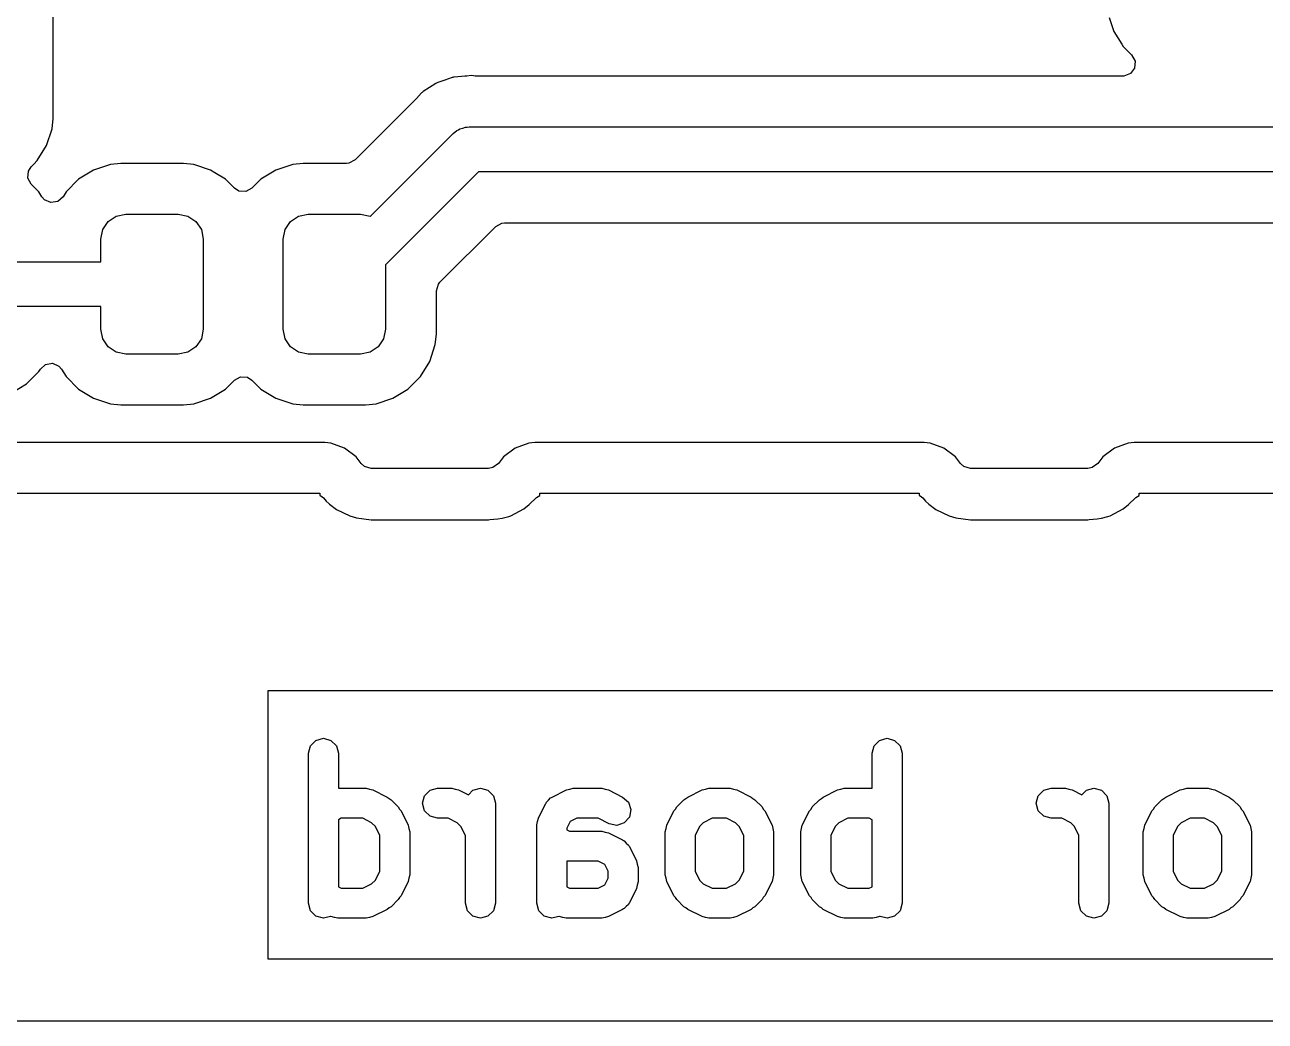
# Model space of a CAD drawing. Extents: x 0.23 to 2.97, y 0.23 to 2.17.
# Drawn here: x 0.9679 to 1.4568, y 0.2297 to 0.6222 of the extents above; entities that cross this region are included whole.
import ezdxf

# ---------------------------------------------------------------- set-up
doc = ezdxf.new("R2010")
doc.units = 0
doc.header["$MEASUREMENT"] = 0
doc.layers.add('BLACK', color=7, linetype='CONTINUOUS')

msp = doc.modelspace()

# ---------------------------------------------------------------- linework, layer by layer
at = {"layer": 'BLACK', "linetype": 'CONTINUOUS'}
for p, q in [((0.979106, 0.585309), (0.979106, 0.626691)), ((1.39536, 0.625057), (1.39718, 0.619561)), ((1.39718, 0.619561), (1.40029, 0.61452)), ((1.40029, 0.61452), (1.40085, 0.61362)), ((1.40085, 0.61362), (1.40418, 0.610287)), ((1.40418, 0.610287), (1.4055, 0.607872)), ((1.4055, 0.607872), (1.4053, 0.605129)), ((1.13629, 0.601366), (1.13352, 0.600355)), ((1.13657, 0.601431), (1.13629, 0.601366)), ((1.13684, 0.601494), (1.13657, 0.601434)), ((1.13657, 0.601434), (1.13657, 0.601431)), ((1.13712, 0.601549), (1.13684, 0.601491)), ((1.13684, 0.601491), (1.13684, 0.601494)), ((1.14006, 0.601806), (1.13712, 0.601549)), ((1.14132, 0.601953), (1.14006, 0.601806)), ((1.14163, 0.601953), (1.14132, 0.601953)), ((1.14185, 0.601962), (1.14163, 0.601953)), ((1.14219, 0.601992), (1.14185, 0.601962)), ((1.14385, 0.602137), (1.14219, 0.601992)), ((1.14475, 0.602004), (1.14385, 0.602137)), ((1.14546, 0.601953), (1.14475, 0.602004)), ((1.40073, 0.601953), (1.14546, 0.601953)), ((1.40108, 0.601965), (1.40073, 0.601953)), ((1.40366, 0.602926), (1.40108, 0.601965)), ((1.4053, 0.605129), (1.40366, 0.602926)), ((1.12748, 0.597433), (1.12497, 0.595882)), ((1.12995, 0.599057), (1.12748, 0.597433)), ((1.13021, 0.599184), (1.12995, 0.599057)), ((1.13045, 0.599308), (1.1302, 0.599187)), ((1.1302, 0.599187), (1.13021, 0.599184)), ((1.13046, 0.599305), (1.13045, 0.599308)), ((1.13071, 0.599425), (1.13046, 0.599305)), ((1.13352, 0.600355), (1.13071, 0.599425)), ((1.12228, 0.593199), (1.09809, 0.569009)), ((1.12431, 0.595347), (1.12228, 0.593199)), ((1.12453, 0.59553), (1.12431, 0.595347)), ((1.12474, 0.595708), (1.12453, 0.595533)), ((1.12453, 0.595533), (1.12453, 0.59553)), ((1.12497, 0.595882), (1.12474, 0.595705)), ((1.12474, 0.595705), (1.12474, 0.595708)), ((0.978688, 0.581219), (0.979106, 0.585309)), ((1.14053, 0.581408), (1.14161, 0.581824)), ((1.14161, 0.581824), (1.14231, 0.581787)), ((1.14231, 0.581787), (1.143, 0.581933)), ((1.143, 0.581933), (1.50244, 0.581933)), ((0.976493, 0.574593), (0.978688, 0.581219)), ((1.10413, 0.546737), (1.13674, 0.579339)), ((1.13674, 0.579339), (1.13818, 0.580504)), ((1.13818, 0.580504), (1.13883, 0.580755)), ((1.13883, 0.580755), (1.1394, 0.581167)), ((1.1394, 0.581167), (1.14053, 0.581408)), ((0.972828, 0.568651), (0.976493, 0.574593)), ((0.970455, 0.566279), (0.971497, 0.56732)), ((0.971497, 0.56732), (0.972828, 0.568651)), ((1.00166, 0.567161), (0.995034, 0.564965)), ((1.00575, 0.567579), (1.00166, 0.567161)), ((1.0304, 0.567579), (1.00575, 0.567579)), ((1.00575, 0.567579), (1.00575, 0.567579)), ((1.03449, 0.567161), (1.0304, 0.567579)), ((1.04112, 0.564965), (1.03449, 0.567161)), ((1.07351, 0.567161), (1.06688, 0.564965)), ((1.0776, 0.567579), (1.07351, 0.567161)), ((1.09464, 0.567579), (1.0776, 0.567579)), ((1.0776, 0.567579), (1.0776, 0.567579)), ((1.09568, 0.56769), (1.09464, 0.567579)), ((1.09809, 0.569009), (1.09568, 0.56769)), ((0.969137, 0.561789), (0.969333, 0.564533)), ((0.969333, 0.564533), (0.970455, 0.566279)), ((0.995034, 0.564965), (0.989092, 0.5613)), ((0.995034, 0.564965), (0.995034, 0.564965)), ((1.04285, 0.563897), (1.04112, 0.564965)), ((1.04112, 0.564965), (1.04112, 0.564965)), ((1.04706, 0.5613), (1.04285, 0.563897)), ((1.06688, 0.564965), (1.06094, 0.5613)), ((1.06688, 0.564965), (1.06688, 0.564965)), ((1.14667, 0.564217), (1.1101, 0.52765)), ((1.50244, 0.564217), (1.14667, 0.564217)), ((0.970455, 0.559375), (0.969137, 0.561789)), ((0.97345, 0.55638), (0.970455, 0.559375)), ((0.989092, 0.5613), (0.984156, 0.556364)), ((1.05055, 0.55781), (1.04706, 0.5613)), ((1.04706, 0.5613), (1.04706, 0.5613)), ((1.05229, 0.556687), (1.05055, 0.55781)), ((1.05745, 0.55781), (1.05504, 0.556491)), ((1.06094, 0.5613), (1.05745, 0.55781)), ((0.974653, 0.55443), (0.97345, 0.55638)), ((0.97568, 0.553245), (0.974653, 0.55443)), ((0.978203, 0.552148), (0.97568, 0.553245)), ((0.980918, 0.55259), (0.978203, 0.552148)), ((0.982963, 0.55443), (0.980918, 0.55259)), ((0.984156, 0.556364), (0.982963, 0.55443)), ((1.05504, 0.556491), (1.05229, 0.556687)), ((0.998647, 0.541483), (1.00078, 0.544676)), ((1.00078, 0.544676), (1.00397, 0.54681)), ((1.00397, 0.54681), (1.00774, 0.547559)), ((1.00774, 0.547559), (1.02841, 0.547559)), ((1.02841, 0.547559), (1.03218, 0.54681)), ((1.03218, 0.54681), (1.03537, 0.544676)), ((1.03537, 0.544676), (1.0375, 0.541483)), ((1.0705, 0.541483), (1.07263, 0.544676)), ((1.07263, 0.544676), (1.07582, 0.54681)), ((1.07582, 0.54681), (1.07959, 0.547559)), ((1.07959, 0.547559), (1.10026, 0.547559)), ((1.10026, 0.547559), (1.10403, 0.54681)), ((1.10403, 0.54681), (1.10413, 0.546737)), ((1.13155, 0.520787), (1.15353, 0.542767)), ((1.15353, 0.542767), (1.15595, 0.544085)), ((1.15595, 0.544085), (1.15698, 0.544197)), ((1.15698, 0.544197), (1.48657, 0.544197)), ((0.997898, 0.537717), (0.998647, 0.541483)), ((1.0375, 0.541483), (1.03825, 0.537717)), ((1.06975, 0.537717), (1.0705, 0.541483)), ((0.997898, 0.528858), (0.997898, 0.537717)), ((1.03825, 0.537717), (1.03825, 0.502283)), ((1.06975, 0.502283), (1.06975, 0.537717)), ((0.959709, 0.528858), (0.997898, 0.528858)), ((1.1101, 0.52765), (1.1101, 0.502283)), ((1.13012, 0.517335), (1.1309, 0.519974)), ((1.1309, 0.519974), (1.13155, 0.520787)), ((1.13012, 0.500294), (1.13012, 0.517335)), ((0.997898, 0.511142), (0.959709, 0.511142)), ((0.997898, 0.502283), (0.997898, 0.511142)), ((0.998647, 0.498517), (0.997898, 0.502283)), ((1.03825, 0.502283), (1.0375, 0.498517)), ((1.0705, 0.498517), (1.06975, 0.502283)), ((1.1101, 0.502283), (1.10935, 0.498517)), ((1.1297, 0.496204), (1.13012, 0.500294)), ((1.00078, 0.495324), (0.998647, 0.498517)), ((1.00397, 0.49319), (1.00078, 0.495324)), ((1.03537, 0.495324), (1.03218, 0.49319)), ((1.0375, 0.498517), (1.03537, 0.495324)), ((1.07263, 0.495324), (1.0705, 0.498517)), ((1.07582, 0.49319), (1.07263, 0.495324)), ((1.10722, 0.495324), (1.10403, 0.49319)), ((1.10935, 0.498517), (1.10722, 0.495324)), ((1.12751, 0.489577), (1.1297, 0.496204)), ((1.00774, 0.492441), (1.00397, 0.49319)), ((1.02841, 0.492441), (1.00774, 0.492441)), ((1.03218, 0.49319), (1.02841, 0.492441)), ((1.07959, 0.492441), (1.07582, 0.49319)), ((1.10026, 0.492441), (1.07959, 0.492441)), ((1.10403, 0.49319), (1.10026, 0.492441)), ((1.12384, 0.483636), (1.12751, 0.489577)), ((0.968514, 0.480684), (0.97345, 0.48562)), ((0.97345, 0.48562), (0.974036, 0.48657)), ((0.974036, 0.48657), (0.976081, 0.48841)), ((0.976081, 0.48841), (0.978796, 0.488852)), ((0.978796, 0.488852), (0.981319, 0.487755)), ((0.981319, 0.487755), (0.982346, 0.48657)), ((0.982346, 0.48657), (0.984156, 0.483636)), ((0.962572, 0.477019), (0.968514, 0.480684)), ((0.984156, 0.483636), (0.984156, 0.483636)), ((0.984156, 0.483636), (0.989092, 0.4787)), ((1.04706, 0.4787), (1.05055, 0.48219)), ((1.05055, 0.48219), (1.05296, 0.483509)), ((1.05296, 0.483509), (1.05571, 0.483313)), ((1.05571, 0.483313), (1.05745, 0.48219)), ((1.05745, 0.48219), (1.06094, 0.4787)), ((1.11891, 0.4787), (1.12384, 0.483636)), ((0.989092, 0.4787), (0.995034, 0.475035)), ((0.995034, 0.475035), (1.00166, 0.472839)), ((1.03449, 0.472839), (1.04112, 0.475035)), ((1.04112, 0.475035), (1.04706, 0.4787)), ((1.06094, 0.4787), (1.06688, 0.475035)), ((1.06688, 0.475035), (1.07351, 0.472839)), ((1.10634, 0.472839), (1.11297, 0.475035)), ((1.11297, 0.475035), (1.11891, 0.4787)), ((1.00166, 0.472839), (1.00575, 0.472421)), ((1.00575, 0.472421), (1.0304, 0.472421)), ((1.0304, 0.472421), (1.03449, 0.472839)), ((1.07351, 0.472839), (1.0776, 0.472421)), ((1.0776, 0.472421), (1.10225, 0.472421)), ((1.10225, 0.472421), (1.10634, 0.472839)), ((1.08617, 0.457673), (0.932731, 0.457673)), ((1.08855, 0.457417), (1.08617, 0.457673)), ((1.08617, 0.457673), (1.08617, 0.457673)), ((1.09395, 0.455405), (1.08855, 0.457417)), ((1.09855, 0.451955), (1.09395, 0.455405)), ((1.16117, 0.455405), (1.15656, 0.451955)), ((1.16657, 0.457417), (1.16117, 0.455405)), ((1.16895, 0.457673), (1.16657, 0.457417)), ((1.16657, 0.457417), (1.16657, 0.457417)), ((1.32239, 0.457673), (1.16895, 0.457673)), ((1.16895, 0.457673), (1.16895, 0.457673)), ((1.32477, 0.457417), (1.32239, 0.457673)), ((1.32239, 0.457673), (1.32239, 0.457673)), ((1.33017, 0.455405), (1.32477, 0.457417)), ((1.33477, 0.451955), (1.33017, 0.455405)), ((1.39739, 0.455405), (1.39278, 0.451955)), ((1.40279, 0.457417), (1.39739, 0.455405)), ((1.40517, 0.457673), (1.40279, 0.457417)), ((1.40279, 0.457417), (1.40279, 0.457417)), ((1.55861, 0.457673), (1.40517, 0.457673)), ((1.40517, 0.457673), (1.40517, 0.457673)), ((1.10047, 0.449399), (1.09855, 0.451955)), ((1.15656, 0.451955), (1.15464, 0.449381)), ((1.33669, 0.449399), (1.33477, 0.451955)), ((1.39278, 0.451955), (1.39086, 0.449381)), ((1.10048, 0.449381), (1.10047, 0.449399)), ((1.10175, 0.4482), (1.10048, 0.449381)), ((1.10439, 0.447425), (1.10175, 0.4482)), ((1.15073, 0.447425), (1.10439, 0.447425)), ((1.15244, 0.447733), (1.15073, 0.447425)), ((1.15464, 0.449381), (1.15244, 0.447733)), ((1.3367, 0.449381), (1.33669, 0.449399)), ((1.33797, 0.4482), (1.3367, 0.449381)), ((1.34061, 0.447425), (1.33797, 0.4482)), ((1.38695, 0.447425), (1.34061, 0.447425)), ((1.38866, 0.447733), (1.38695, 0.447425)), ((1.39086, 0.449381), (1.38866, 0.447733)), ((0.934646, 0.437654), (1.08425, 0.437654)), ((1.08425, 0.437654), (1.08425, 0.43677)), ((1.08425, 0.43677), (1.08459, 0.436669)), ((1.08459, 0.436669), (1.0856, 0.435811)), ((1.0856, 0.435811), (1.0867, 0.434585)), ((1.16675, 0.433197), (1.16956, 0.436004)), ((1.16956, 0.436004), (1.17087, 0.436717)), ((1.17087, 0.436717), (1.17087, 0.437654)), ((1.17087, 0.437654), (1.32047, 0.437654)), ((1.32047, 0.437654), (1.32047, 0.43677)), ((1.32047, 0.43677), (1.32082, 0.436669)), ((1.32082, 0.436669), (1.32182, 0.435811)), ((1.32182, 0.435811), (1.32293, 0.434585)), ((1.40297, 0.433197), (1.40578, 0.436004)), ((1.40578, 0.436004), (1.40709, 0.436717)), ((1.40709, 0.436717), (1.40709, 0.437654)), ((1.40709, 0.437654), (1.55669, 0.437654)), ((1.0867, 0.434585), (1.08789, 0.433485)), ((1.08789, 0.433485), (1.08797, 0.433403)), ((1.08797, 0.433403), (1.09082, 0.431193)), ((1.09082, 0.431193), (1.09605, 0.428803)), ((1.1595, 0.428791), (1.16455, 0.431549)), ((1.16455, 0.431549), (1.1667, 0.433157)), ((1.1667, 0.433157), (1.16673, 0.433181)), ((1.16673, 0.433181), (1.16675, 0.433197)), ((1.16675, 0.433197), (1.16675, 0.433197)), ((1.32293, 0.434585), (1.32411, 0.433485)), ((1.32411, 0.433485), (1.32419, 0.433403)), ((1.32419, 0.433403), (1.32704, 0.431193)), ((1.32704, 0.431193), (1.33227, 0.428803)), ((1.39572, 0.428791), (1.40077, 0.431549)), ((1.40077, 0.431549), (1.40292, 0.433157)), ((1.40292, 0.433157), (1.40295, 0.433181)), ((1.40295, 0.433181), (1.40297, 0.433197)), ((1.40297, 0.433197), (1.40297, 0.433197)), ((1.09605, 0.428803), (1.09869, 0.428028)), ((1.09869, 0.428028), (1.09869, 0.428028)), ((1.09869, 0.428028), (1.10439, 0.427209)), ((1.10439, 0.427209), (1.10439, 0.427209)), ((1.10439, 0.427209), (1.15073, 0.427209)), ((1.15073, 0.427209), (1.15123, 0.427253)), ((1.15073, 0.427209), (1.15073, 0.427209)), ((1.15123, 0.427253), (1.15432, 0.42753)), ((1.15432, 0.42753), (1.15603, 0.427838)), ((1.15432, 0.42753), (1.15432, 0.42753)), ((1.15432, 0.42753), (1.15432, 0.42753)), ((1.15603, 0.427838), (1.15863, 0.428553)), ((1.15603, 0.427838), (1.15603, 0.427838)), ((1.15603, 0.427838), (1.15603, 0.427838)), ((1.15863, 0.428553), (1.1595, 0.428791)), ((1.33227, 0.428803), (1.33491, 0.428028)), ((1.33491, 0.428028), (1.33491, 0.428028)), ((1.33491, 0.428028), (1.34061, 0.427209)), ((1.34061, 0.427209), (1.34061, 0.427209)), ((1.34061, 0.427209), (1.38695, 0.427209)), ((1.38695, 0.427209), (1.38745, 0.427253)), ((1.38695, 0.427209), (1.38695, 0.427209)), ((1.38745, 0.427253), (1.39054, 0.42753)), ((1.39054, 0.42753), (1.39225, 0.427838)), ((1.39054, 0.42753), (1.39054, 0.42753)), ((1.39054, 0.42753), (1.39054, 0.42753)), ((1.39225, 0.427838), (1.39485, 0.428553)), ((1.39225, 0.427838), (1.39225, 0.427838)), ((1.39225, 0.427838), (1.39225, 0.427838)), ((1.39485, 0.428553), (1.39572, 0.428791)), ((2.19567, 0.359777), (1.06374, 0.359777)), ((1.06374, 0.359777), (1.06374, 0.254271)), ((1.07971, 0.335208), (1.0805, 0.33816)), ((1.0805, 0.33816), (1.08266, 0.340322)), ((1.08266, 0.340322), (1.08561, 0.341113)), ((1.08561, 0.341113), (1.08856, 0.340322)), ((1.08856, 0.340322), (1.09073, 0.33816)), ((1.09073, 0.33816), (1.09152, 0.335208)), ((1.30187, 0.335208), (1.30266, 0.33816)), ((1.30266, 0.33816), (1.30482, 0.340322)), ((1.30482, 0.340322), (1.30777, 0.341113)), ((1.30777, 0.341113), (1.31072, 0.340322)), ((1.31072, 0.340322), (1.31288, 0.33816)), ((1.31288, 0.33816), (1.31368, 0.335208)), ((1.07971, 0.276152), (1.07971, 0.335208)), ((1.09152, 0.335208), (1.09152, 0.321428)), ((1.30187, 0.321428), (1.30187, 0.335208)), ((1.31368, 0.335208), (1.31368, 0.276152)), ((1.09152, 0.321428), (1.10248, 0.321428)), ((1.10248, 0.321428), (1.10379, 0.321077)), ((1.10379, 0.321077), (1.10512, 0.320805)), ((1.10512, 0.320805), (1.11075, 0.317992)), ((1.11075, 0.317992), (1.11146, 0.317362)), ((1.1247, 0.315523), (1.12549, 0.318475)), ((1.12549, 0.318475), (1.12765, 0.320637)), ((1.12765, 0.320637), (1.13061, 0.321428)), ((1.13061, 0.321428), (1.13623, 0.321428)), ((1.13623, 0.321428), (1.13754, 0.321077)), ((1.13754, 0.321077), (1.13887, 0.320805)), ((1.13887, 0.320805), (1.14275, 0.318864)), ((1.14275, 0.318864), (1.14453, 0.320637)), ((1.14453, 0.320637), (1.14748, 0.321428)), ((1.14748, 0.321428), (1.15043, 0.320637)), ((1.15043, 0.320637), (1.15259, 0.318475)), ((1.15259, 0.318475), (1.15338, 0.315523)), ((1.1755, 0.317753), (1.17577, 0.317992)), ((1.17577, 0.317992), (1.18139, 0.320805)), ((1.18139, 0.320805), (1.18272, 0.321077)), ((1.18272, 0.321077), (1.18404, 0.321428)), ((1.18404, 0.321428), (1.19528, 0.321428)), ((1.19528, 0.321428), (1.1966, 0.321077)), ((1.1966, 0.321077), (1.19793, 0.320805)), ((1.19793, 0.320805), (1.20355, 0.317992)), ((1.20355, 0.317992), (1.20584, 0.315964)), ((1.22849, 0.317362), (1.2292, 0.317992)), ((1.2292, 0.317992), (1.23483, 0.320805)), ((1.23483, 0.320805), (1.23616, 0.321077)), ((1.23616, 0.321077), (1.23747, 0.321428)), ((1.23747, 0.321428), (1.2459, 0.321428)), ((1.2459, 0.321428), (1.24721, 0.321077)), ((1.24721, 0.321077), (1.24854, 0.320805)), ((1.24854, 0.320805), (1.25417, 0.317992)), ((1.25417, 0.317992), (1.25488, 0.317362)), ((1.28192, 0.317362), (1.28263, 0.317992)), ((1.28263, 0.317992), (1.28826, 0.320805)), ((1.28826, 0.320805), (1.28959, 0.321077)), ((1.28959, 0.321077), (1.2909, 0.321428)), ((1.2909, 0.321428), (1.30187, 0.321428)), ((1.36654, 0.315523), (1.36734, 0.318475)), ((1.36734, 0.318475), (1.3695, 0.320637)), ((1.3695, 0.320637), (1.37245, 0.321428)), ((1.37245, 0.321428), (1.37807, 0.321428)), ((1.37807, 0.321428), (1.37939, 0.321077)), ((1.37939, 0.321077), (1.38072, 0.320805)), ((1.38072, 0.320805), (1.3846, 0.318864)), ((1.3846, 0.318864), (1.38637, 0.320637)), ((1.38637, 0.320637), (1.38932, 0.321428)), ((1.38932, 0.321428), (1.39228, 0.320637)), ((1.39228, 0.320637), (1.39444, 0.318475)), ((1.39444, 0.318475), (1.39523, 0.315523)), ((1.4169, 0.317362), (1.41762, 0.317992)), ((1.41762, 0.317992), (1.42324, 0.320805)), ((1.42324, 0.320805), (1.42457, 0.321077)), ((1.42457, 0.321077), (1.42588, 0.321428)), ((1.42588, 0.321428), (1.43432, 0.321428)), ((1.43432, 0.321428), (1.43563, 0.321077)), ((1.43563, 0.321077), (1.43696, 0.320805)), ((1.43696, 0.320805), (1.44258, 0.317992)), ((1.44258, 0.317992), (1.44329, 0.317362)), ((1.11146, 0.317362), (1.11228, 0.316886)), ((1.11228, 0.316886), (1.1151, 0.314074)), ((1.1151, 0.314074), (1.11557, 0.313251)), ((1.11557, 0.313251), (1.1162, 0.312539)), ((1.12549, 0.31257), (1.1247, 0.315523)), ((1.15338, 0.315523), (1.15338, 0.276152)), ((1.17032, 0.309727), (1.17313, 0.315351)), ((1.17313, 0.315351), (1.17337, 0.315622)), ((1.17337, 0.315622), (1.17348, 0.315964)), ((1.17348, 0.315964), (1.17437, 0.316751)), ((1.17437, 0.316751), (1.17516, 0.317639)), ((1.17516, 0.317639), (1.1755, 0.317753)), ((1.20584, 0.315964), (1.2068, 0.313064)), ((1.2068, 0.313064), (1.20619, 0.310069)), ((1.22375, 0.312539), (1.22438, 0.313251)), ((1.22438, 0.313251), (1.22485, 0.314074)), ((1.22485, 0.314074), (1.22767, 0.316886)), ((1.22767, 0.316886), (1.22849, 0.317362)), ((1.25488, 0.317362), (1.2557, 0.316886)), ((1.2557, 0.316886), (1.25852, 0.314074)), ((1.25852, 0.314074), (1.25899, 0.313251)), ((1.25899, 0.313251), (1.25962, 0.312539)), ((1.27718, 0.312539), (1.27781, 0.313251)), ((1.27781, 0.313251), (1.27829, 0.314074)), ((1.27829, 0.314074), (1.2811, 0.316886)), ((1.2811, 0.316886), (1.28192, 0.317362)), ((1.36734, 0.31257), (1.36654, 0.315523)), ((1.39523, 0.315523), (1.39523, 0.276152)), ((1.41216, 0.312539), (1.41279, 0.313251)), ((1.41279, 0.313251), (1.41327, 0.314074)), ((1.41327, 0.314074), (1.41608, 0.316886)), ((1.41608, 0.316886), (1.4169, 0.317362)), ((1.44329, 0.317362), (1.44412, 0.316886)), ((1.44412, 0.316886), (1.44693, 0.314074)), ((1.44693, 0.314074), (1.4474, 0.313251)), ((1.4474, 0.313251), (1.44804, 0.312539)), ((1.09263, 0.309617), (1.09152, 0.309061)), ((1.09152, 0.309061), (1.09152, 0.282614)), ((1.10109, 0.309617), (1.09263, 0.309617)), ((1.10461, 0.307857), (1.10109, 0.309617)), ((1.1162, 0.312539), (1.11901, 0.306915)), ((1.12765, 0.310408), (1.12549, 0.31257)), ((1.13061, 0.309617), (1.12765, 0.310408)), ((1.13484, 0.309617), (1.13061, 0.309617)), ((1.13836, 0.307857), (1.13484, 0.309617)), ((1.16969, 0.307086), (1.17005, 0.308397)), ((1.17005, 0.308397), (1.17032, 0.309727)), ((1.18281, 0.308309), (1.18151, 0.305692)), ((1.18543, 0.309617), (1.18281, 0.308309)), ((1.19389, 0.309617), (1.18543, 0.309617)), ((1.19827, 0.307428), (1.19389, 0.309617)), ((1.20619, 0.310069), (1.20416, 0.307782)), ((1.22094, 0.306915), (1.22375, 0.312539)), ((1.23886, 0.309617), (1.23534, 0.307857)), ((1.24451, 0.309617), (1.23886, 0.309617)), ((1.24803, 0.307857), (1.24451, 0.309617)), ((1.25962, 0.312539), (1.26243, 0.306915)), ((1.27437, 0.306915), (1.27718, 0.312539)), ((1.29229, 0.309617), (1.28877, 0.307857)), ((1.30075, 0.309617), (1.29229, 0.309617)), ((1.30187, 0.309061), (1.30075, 0.309617)), ((1.30187, 0.282614), (1.30187, 0.309061)), ((1.3695, 0.310408), (1.36734, 0.31257)), ((1.37245, 0.309617), (1.3695, 0.310408)), ((1.37668, 0.309617), (1.37245, 0.309617)), ((1.3802, 0.307857), (1.37668, 0.309617)), ((1.40935, 0.306915), (1.41216, 0.312539)), ((1.42727, 0.309617), (1.42375, 0.307857)), ((1.43292, 0.309617), (1.42727, 0.309617)), ((1.43644, 0.307857), (1.43292, 0.309617)), ((1.44804, 0.312539), (1.45085, 0.306915)), ((1.10607, 0.3064), (1.10461, 0.307857)), ((1.10783, 0.30288), (1.10607, 0.3064)), ((1.11901, 0.306915), (1.11929, 0.305585)), ((1.11929, 0.305585), (1.11964, 0.304274)), ((1.11964, 0.304274), (1.11964, 0.287401)), ((1.13981, 0.3064), (1.13836, 0.307857)), ((1.14157, 0.30288), (1.13981, 0.3064)), ((1.16969, 0.276152), (1.16969, 0.307086)), ((1.18151, 0.305692), (1.18151, 0.305112)), ((1.18151, 0.305112), (1.18262, 0.304555)), ((1.18262, 0.304555), (1.19528, 0.304555)), ((1.19528, 0.304555), (1.1966, 0.304204)), ((1.1966, 0.304204), (1.19793, 0.303932)), ((1.19793, 0.303932), (1.20355, 0.30112)), ((1.20126, 0.306815), (1.19827, 0.307428)), ((1.20416, 0.307782), (1.20126, 0.306815)), ((1.22031, 0.304274), (1.22066, 0.305585)), ((1.22031, 0.287401), (1.22031, 0.304274)), ((1.22066, 0.305585), (1.22094, 0.306915)), ((1.23388, 0.3064), (1.23212, 0.30288)), ((1.23534, 0.307857), (1.23388, 0.3064)), ((1.24949, 0.3064), (1.24803, 0.307857)), ((1.25125, 0.30288), (1.24949, 0.3064)), ((1.26243, 0.306915), (1.26271, 0.305585)), ((1.26271, 0.305585), (1.26306, 0.304274)), ((1.26306, 0.304274), (1.26306, 0.287401)), ((1.27374, 0.304274), (1.27409, 0.305585)), ((1.27374, 0.287401), (1.27374, 0.304274)), ((1.27409, 0.305585), (1.27437, 0.306915)), ((1.28731, 0.3064), (1.28555, 0.30288)), ((1.28877, 0.307857), (1.28731, 0.3064)), ((1.38166, 0.3064), (1.3802, 0.307857)), ((1.38342, 0.30288), (1.38166, 0.3064)), ((1.40873, 0.304274), (1.40908, 0.305585)), ((1.40873, 0.287401), (1.40873, 0.304274)), ((1.40908, 0.305585), (1.40935, 0.306915)), ((1.4223, 0.3064), (1.42054, 0.30288)), ((1.42375, 0.307857), (1.4223, 0.3064)), ((1.4379, 0.3064), (1.43644, 0.307857)), ((1.43966, 0.30288), (1.4379, 0.3064)), ((1.45085, 0.306915), (1.45112, 0.305585)), ((1.45112, 0.305585), (1.45147, 0.304274)), ((1.45147, 0.304274), (1.45147, 0.287401)), ((1.10783, 0.288795), (1.10783, 0.30288)), ((1.14157, 0.276152), (1.14157, 0.30288)), ((1.20355, 0.30112), (1.20382, 0.30088)), ((1.20382, 0.30088), (1.20416, 0.300766)), ((1.20416, 0.300766), (1.20495, 0.299878)), ((1.20495, 0.299878), (1.20584, 0.299091)), ((1.20584, 0.299091), (1.20595, 0.298749)), ((1.20595, 0.298749), (1.20619, 0.298479)), ((1.20619, 0.298479), (1.209, 0.292854)), ((1.23212, 0.30288), (1.23212, 0.288795)), ((1.25125, 0.288795), (1.25125, 0.30288)), ((1.28555, 0.30288), (1.28555, 0.288795)), ((1.38342, 0.276152), (1.38342, 0.30288)), ((1.42054, 0.30288), (1.42054, 0.288795)), ((1.43966, 0.288795), (1.43966, 0.30288)), ((1.10607, 0.285275), (1.10783, 0.288795)), ((1.19389, 0.292744), (1.18151, 0.292744)), ((1.18151, 0.292744), (1.18151, 0.282614)), ((1.19651, 0.291436), (1.19389, 0.292744)), ((1.19782, 0.288819), (1.19651, 0.291436)), ((1.19782, 0.285983), (1.19782, 0.288819)), ((1.209, 0.292854), (1.20928, 0.291524)), ((1.20928, 0.291524), (1.20963, 0.290213)), ((1.20963, 0.290213), (1.20963, 0.284589)), ((1.23212, 0.288795), (1.23388, 0.285275)), ((1.24949, 0.285275), (1.25125, 0.288795)), ((1.28555, 0.288795), (1.28731, 0.285275)), ((1.42054, 0.288795), (1.4223, 0.285275)), ((1.4379, 0.285275), (1.43966, 0.288795)), ((1.10109, 0.282058), (1.10461, 0.283818)), ((1.10461, 0.283818), (1.10607, 0.285275)), ((1.11901, 0.28476), (1.1162, 0.279136)), ((1.11929, 0.28609), (1.11901, 0.28476)), ((1.11964, 0.287401), (1.11929, 0.28609)), ((1.19651, 0.283366), (1.19782, 0.285983)), ((1.20963, 0.284589), (1.20928, 0.283278)), ((1.22066, 0.28609), (1.22031, 0.287401)), ((1.22094, 0.28476), (1.22066, 0.28609)), ((1.22375, 0.279136), (1.22094, 0.28476)), ((1.23388, 0.285275), (1.23534, 0.283818)), ((1.23534, 0.283818), (1.23886, 0.282058)), ((1.24451, 0.282058), (1.24803, 0.283818)), ((1.24803, 0.283818), (1.24949, 0.285275)), ((1.26243, 0.28476), (1.25962, 0.279136)), ((1.26271, 0.28609), (1.26243, 0.28476)), ((1.26306, 0.287401), (1.26271, 0.28609)), ((1.27409, 0.28609), (1.27374, 0.287401)), ((1.27437, 0.28476), (1.27409, 0.28609)), ((1.27718, 0.279136), (1.27437, 0.28476)), ((1.28731, 0.285275), (1.28877, 0.283818)), ((1.28877, 0.283818), (1.29229, 0.282058)), ((1.40908, 0.28609), (1.40873, 0.287401)), ((1.40935, 0.28476), (1.40908, 0.28609)), ((1.41216, 0.279136), (1.40935, 0.28476)), ((1.4223, 0.285275), (1.42375, 0.283818)), ((1.42375, 0.283818), (1.42727, 0.282058)), ((1.43292, 0.282058), (1.43644, 0.283818)), ((1.43644, 0.283818), (1.4379, 0.285275)), ((1.45085, 0.28476), (1.44804, 0.279136)), ((1.45112, 0.28609), (1.45085, 0.28476)), ((1.45147, 0.287401), (1.45112, 0.28609)), ((1.09152, 0.282614), (1.09263, 0.282058)), ((1.09263, 0.282058), (1.10109, 0.282058)), ((1.1162, 0.279136), (1.11557, 0.278424)), ((1.18151, 0.282614), (1.18262, 0.282058)), ((1.18262, 0.282058), (1.19389, 0.282058)), ((1.19389, 0.282058), (1.19651, 0.283366)), ((1.209, 0.281948), (1.20619, 0.276324)), ((1.20928, 0.283278), (1.209, 0.281948)), ((1.22438, 0.278424), (1.22375, 0.279136)), ((1.23886, 0.282058), (1.24451, 0.282058)), ((1.25962, 0.279136), (1.25899, 0.278424)), ((1.27781, 0.278424), (1.27718, 0.279136)), ((1.29229, 0.282058), (1.30075, 0.282058)), ((1.30075, 0.282058), (1.30187, 0.282614)), ((1.41279, 0.278424), (1.41216, 0.279136)), ((1.42727, 0.282058), (1.43292, 0.282058)), ((1.44804, 0.279136), (1.4474, 0.278424)), ((1.0805, 0.2732), (1.07971, 0.276152)), ((1.11146, 0.274313), (1.11075, 0.273683)), ((1.11228, 0.274789), (1.11146, 0.274313)), ((1.1151, 0.277601), (1.11228, 0.274789)), ((1.11557, 0.278424), (1.1151, 0.277601)), ((1.14236, 0.2732), (1.14157, 0.276152)), ((1.15338, 0.276152), (1.15259, 0.2732)), ((1.17049, 0.2732), (1.16969, 0.276152)), ((1.20382, 0.273922), (1.20355, 0.273683)), ((1.20416, 0.274036), (1.20382, 0.273922)), ((1.20495, 0.274924), (1.20416, 0.274036)), ((1.20584, 0.275711), (1.20495, 0.274924)), ((1.20595, 0.276053), (1.20584, 0.275711)), ((1.20619, 0.276324), (1.20595, 0.276053)), ((1.22485, 0.277601), (1.22438, 0.278424)), ((1.22767, 0.274789), (1.22485, 0.277601)), ((1.22849, 0.274313), (1.22767, 0.274789)), ((1.2292, 0.273683), (1.22849, 0.274313)), ((1.25488, 0.274313), (1.25417, 0.273683)), ((1.2557, 0.274789), (1.25488, 0.274313)), ((1.25852, 0.277601), (1.2557, 0.274789)), ((1.25899, 0.278424), (1.25852, 0.277601)), ((1.27829, 0.277601), (1.27781, 0.278424)), ((1.2811, 0.274789), (1.27829, 0.277601)), ((1.28192, 0.274313), (1.2811, 0.274789)), ((1.28263, 0.273683), (1.28192, 0.274313)), ((1.31368, 0.276152), (1.31288, 0.2732)), ((1.38421, 0.2732), (1.38342, 0.276152)), ((1.39523, 0.276152), (1.39444, 0.2732)), ((1.41327, 0.277601), (1.41279, 0.278424)), ((1.41608, 0.274789), (1.41327, 0.277601)), ((1.4169, 0.274313), (1.41608, 0.274789)), ((1.41762, 0.273683), (1.4169, 0.274313)), ((1.44329, 0.274313), (1.44258, 0.273683)), ((1.44412, 0.274789), (1.44329, 0.274313)), ((1.44693, 0.277601), (1.44412, 0.274789)), ((1.4474, 0.278424), (1.44693, 0.277601)), ((1.08266, 0.271038), (1.0805, 0.2732)), ((1.08561, 0.270247), (1.08266, 0.271038)), ((1.08837, 0.270985), (1.08561, 0.270247)), ((1.08859, 0.27087), (1.08837, 0.270985)), ((1.08992, 0.270598), (1.08859, 0.27087)), ((1.09124, 0.270247), (1.08992, 0.270598)), ((1.10248, 0.270247), (1.09124, 0.270247)), ((1.10379, 0.270598), (1.10248, 0.270247)), ((1.10512, 0.27087), (1.10379, 0.270598)), ((1.11075, 0.273683), (1.10512, 0.27087)), ((1.14453, 0.271038), (1.14236, 0.2732)), ((1.14748, 0.270247), (1.14453, 0.271038)), ((1.15043, 0.271038), (1.14748, 0.270247)), ((1.15259, 0.2732), (1.15043, 0.271038)), ((1.17265, 0.271038), (1.17049, 0.2732)), ((1.1756, 0.270247), (1.17265, 0.271038)), ((1.17835, 0.270985), (1.1756, 0.270247)), ((1.17858, 0.27087), (1.17835, 0.270985)), ((1.17991, 0.270598), (1.17858, 0.27087)), ((1.18122, 0.270247), (1.17991, 0.270598)), ((1.19528, 0.270247), (1.18122, 0.270247)), ((1.1966, 0.270598), (1.19528, 0.270247)), ((1.19793, 0.27087), (1.1966, 0.270598)), ((1.20355, 0.273683), (1.19793, 0.27087)), ((1.23483, 0.27087), (1.2292, 0.273683)), ((1.23616, 0.270598), (1.23483, 0.27087)), ((1.23747, 0.270247), (1.23616, 0.270598)), ((1.2459, 0.270247), (1.23747, 0.270247)), ((1.24721, 0.270598), (1.2459, 0.270247)), ((1.24854, 0.27087), (1.24721, 0.270598)), ((1.25417, 0.273683), (1.24854, 0.27087)), ((1.28826, 0.27087), (1.28263, 0.273683)), ((1.28959, 0.270598), (1.28826, 0.27087)), ((1.2909, 0.270247), (1.28959, 0.270598)), ((1.30215, 0.270247), (1.2909, 0.270247)), ((1.30346, 0.270598), (1.30215, 0.270247)), ((1.30479, 0.27087), (1.30346, 0.270598)), ((1.30502, 0.270985), (1.30479, 0.27087)), ((1.30777, 0.270247), (1.30502, 0.270985)), ((1.31072, 0.271038), (1.30777, 0.270247)), ((1.31288, 0.2732), (1.31072, 0.271038)), ((1.38637, 0.271038), (1.38421, 0.2732)), ((1.38932, 0.270247), (1.38637, 0.271038)), ((1.39228, 0.271038), (1.38932, 0.270247)), ((1.39444, 0.2732), (1.39228, 0.271038)), ((1.42324, 0.27087), (1.41762, 0.273683)), ((1.42457, 0.270598), (1.42324, 0.27087)), ((1.42588, 0.270247), (1.42457, 0.270598)), ((1.43432, 0.270247), (1.42588, 0.270247)), ((1.43563, 0.270598), (1.43432, 0.270247)), ((1.43696, 0.27087), (1.43563, 0.270598)), ((1.44258, 0.273683), (1.43696, 0.27087)), ((1.06374, 0.254271), (2.19567, 0.254271)), ((2.96533, 0.229705), (0.234665, 0.229705))]:
    msp.add_line(p, q, dxfattribs=at)

doc.saveas('drawing.dxf')
